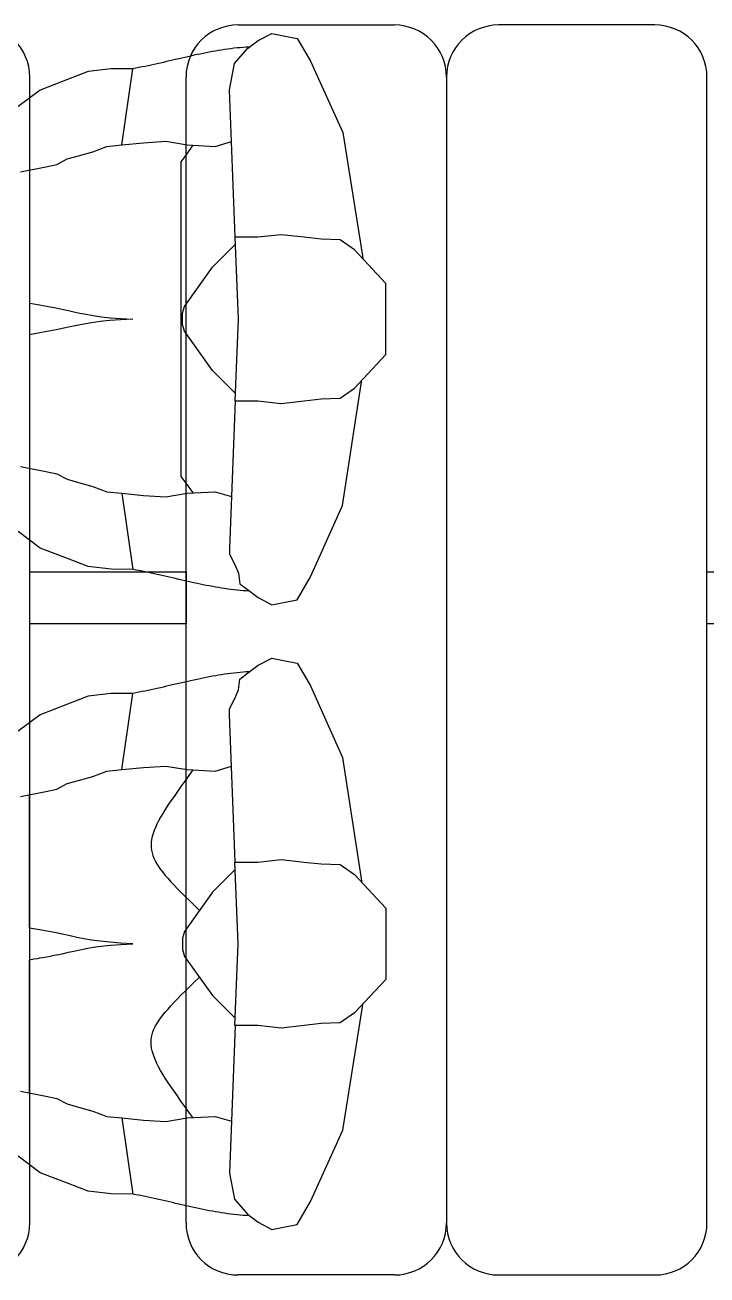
# Model space of a CAD drawing. Header units: millimetres. Extents: x -155 to 94595, y -3153 to 63413.
# Drawn here: x 82254 to 82908, y 42990 to 44190 of the extents above; entities that cross this region are included whole.
import ezdxf

# ---------------------------------------------------------------- set-up
doc = ezdxf.new("R2010")
doc.units = ezdxf.units.MM
doc.layers.add('int', color=185, linetype='Continuous')

msp = doc.modelspace()

# ---------------------------------------------------------------- linework, layer by layer
at = {"layer": 'int'}
for p, q in [((82458.321, 44189.514), (82608.321, 44189.514)), ((82858.321, 44189.514), (82708.321, 44189.514)), ((82467.309, 44166.835), (82477.58, 44174.538)), ((82477.58, 44174.538), (82490.774, 44181.463)), ((82490.774, 44181.463), (82503.536, 44178.91)), ((82503.536, 44178.91), (82515.022, 44176.613)), ((82515.022, 44176.613), (82522.006, 44164.702)), ((82415.935, 44160.4), (82413.001, 44159.75)), ((82418.87, 44161.037), (82415.935, 44160.4)), ((82421.807, 44161.661), (82418.87, 44161.037)), ((82424.745, 44162.27), (82421.807, 44161.661)), ((82427.686, 44162.862), (82424.745, 44162.27)), ((82430.629, 44163.435), (82427.686, 44162.862)), ((82433.574, 44163.986), (82430.629, 44163.435)), ((82436.522, 44164.516), (82433.574, 44163.986)), ((82439.473, 44165.021), (82436.522, 44164.516)), ((82442.427, 44165.5), (82439.473, 44165.021)), ((82445.384, 44165.951), (82442.427, 44165.5)), ((82448.345, 44166.373), (82445.384, 44165.951)), ((82451.31, 44166.763), (82448.345, 44166.373)), ((82454.278, 44167.119), (82451.31, 44166.763)), ((82457.251, 44167.441), (82454.278, 44167.119)), ((82454.895, 44152.513), (82467.309, 44166.835)), ((82460.228, 44167.726), (82457.251, 44167.441)), ((82463.21, 44167.972), (82460.228, 44167.726)), ((82466.197, 44168.177), (82463.21, 44167.972)), ((82469.188, 44168.341), (82466.197, 44168.177)), ((82469.324, 44168.346), (82469.188, 44168.341)), ((82522.006, 44164.702), (82527.688, 44154.759)), ((82360.181, 44148.092), (82357.232, 44147.56)), ((82363.127, 44148.647), (82360.181, 44148.092)), ((82366.071, 44149.222), (82363.127, 44148.647)), ((82369.012, 44149.816), (82366.071, 44149.222)), ((82371.951, 44150.426), (82369.012, 44149.816)), ((82374.888, 44151.052), (82371.951, 44150.426)), ((82377.824, 44151.692), (82374.888, 44151.052)), ((82380.758, 44152.342), (82377.824, 44151.692)), ((82383.691, 44153.003), (82380.758, 44152.342)), ((82386.623, 44153.672), (82383.691, 44153.003)), ((82389.554, 44154.346), (82386.623, 44153.672)), ((82392.485, 44155.025), (82389.554, 44154.346)), ((82395.415, 44155.707), (82392.485, 44155.025)), ((82398.345, 44156.389), (82395.415, 44155.707)), ((82401.275, 44157.071), (82398.345, 44156.389)), ((82404.206, 44157.749), (82401.275, 44157.071)), ((82407.137, 44158.423), (82404.206, 44157.749)), ((82410.068, 44159.091), (82407.137, 44158.423)), ((82413.001, 44159.75), (82410.068, 44159.091)), ((82449.905, 44127.41), (82454.895, 44152.513)), ((82454.895, 44152.513), (82454.895, 44152.513)), ((82527.688, 44154.759), (82558.854, 44086.194)), ((82258.321, 43039.514), (82258.321, 44139.514)), ((82294.53, 44137.109), (82268.267, 44127.008)), ((82314.374, 44144.742), (82294.53, 44137.109)), ((82336.366, 44147.339), (82314.374, 44144.742)), ((82357.232, 44147.56), (82336.366, 44147.339)), ((82346.782, 44074.407), (82357.232, 44147.56)), ((82408.321, 43039.514), (82408.321, 44139.514)), ((82658.321, 44139.514), (82658.321, 43039.514)), ((82658.321, 44139.514), (82658.321, 43039.514)), ((82908.321, 43039.514), (82908.321, 44139.514)), ((82268.267, 44127.008), (82247.22, 44111.172)), ((82455.47, 43985.697), (82449.905, 44127.41)), ((82346.782, 44074.407), (82367.596, 44076.489)), ((82367.596, 44076.489), (82388.821, 44077.851)), ((82388.821, 44077.851), (82409.484, 44074.407)), ((82436.226, 44072.992), (82451.862, 44077.569)), ((82558.854, 44086.194), (82558.854, 44086.194)), ((82558.854, 44086.194), (82577.554, 43967.763)), ((82304.981, 44063.957), (82318.792, 44067.903)), ((82318.792, 44067.903), (82332.465, 44072.976)), ((82332.465, 44072.976), (82346.782, 44074.407)), ((82410.964, 44068.724), (82407.094, 44063.327)), ((82409.484, 44074.407), (82436.226, 44072.992)), ((82414.847, 44074.126), (82410.964, 44068.724)), ((82436.226, 44072.992), (82436.226, 44072.992)), ((82249.47, 44048.675), (82273.63, 44053.507)), ((82273.63, 44053.507), (82284.445, 44055.67)), ((82284.445, 44055.67), (82294.387, 44060.93)), ((82294.387, 44060.93), (82304.981, 44063.957)), ((82407.094, 44063.327), (82403.441, 44058.201)), ((82403.441, 44058.201), (82403.441, 43756.204)), ((82258.084, 44050.398), (82258.084, 43922.516)), ((82477.372, 43985.696), (82455.233, 43985.696)), ((82455.233, 43985.696), (82458.372, 43907.203)), ((82499.624, 43988.143), (82477.372, 43985.696)), ((82521.65, 43985.696), (82499.624, 43988.143)), ((82538.17, 43983.86), (82521.65, 43985.696)), ((82556.16, 43983.17), (82538.17, 43983.86)), ((82569.954, 43973.62), (82556.16, 43983.17)), ((82433.774, 43956.917), (82455.514, 43978.658)), ((82600.217, 43941.358), (82569.954, 43973.62)), ((82406.889, 43919.279), (82433.774, 43956.917)), ((82433.774, 43956.917), (82433.774, 43956.917)), ((82577.554, 43967.763), (82577.98, 43965.064)), ((82600.217, 43907.203), (82600.217, 43941.358)), ((82600.217, 43941.358), (82600.217, 43941.358)), ((82258.084, 43922.516), (82262.403, 43921.765)), ((82262.403, 43921.765), (82265.642, 43921.202)), ((82265.642, 43921.202), (82268.129, 43920.768)), ((82268.129, 43920.768), (82271.023, 43920.256)), ((82271.023, 43920.256), (82274.3, 43919.662)), ((82274.3, 43919.662), (82277.938, 43918.983)), ((82277.938, 43918.983), (82281.913, 43918.215)), ((82281.913, 43918.215), (82286.202, 43917.354)), ((82286.202, 43917.354), (82290.782, 43916.398)), ((82290.782, 43916.398), (82295.631, 43915.342)), ((82295.631, 43915.342), (82300.756, 43914.192)), ((82300.756, 43914.192), (82306.29, 43912.986)), ((82306.29, 43912.986), (82312.396, 43911.77)), ((82312.396, 43911.77), (82319.237, 43910.593)), ((82319.237, 43910.593), (82326.978, 43909.5)), ((82326.978, 43909.5), (82335.782, 43908.54)), ((82335.782, 43908.54), (82345.812, 43907.758)), ((82404.984, 43912.863), (82406.889, 43919.279)), ((82404.984, 43901.869), (82404.984, 43912.863)), ((82404.984, 43912.863), (82404.984, 43912.863)), ((82283.634, 43896.839), (82269.489, 43894.214)), ((82290.938, 43898.328), (82283.634, 43896.839)), ((82297.132, 43899.673), (82290.938, 43898.328)), ((82303.522, 43901.036), (82297.132, 43899.673)), ((82310.309, 43902.374), (82303.522, 43901.036)), ((82317.694, 43903.646), (82310.309, 43902.374)), ((82325.878, 43904.807), (82317.694, 43903.646)), ((82335.062, 43905.816), (82325.878, 43904.807)), ((82345.446, 43906.629), (82335.062, 43905.816)), ((82357.232, 43907.203), (82345.446, 43906.629)), ((82345.812, 43907.758), (82357.232, 43907.203)), ((82406.889, 43895.453), (82404.984, 43901.869)), ((82404.984, 43901.869), (82404.984, 43901.869)), ((82458.372, 43907.203), (82455.233, 43828.709)), ((82600.217, 43873.047), (82600.217, 43907.203)), ((82269.489, 43894.214), (82258.084, 43892.182)), ((82258.084, 43892.182), (82258.084, 43764.008)), ((82433.774, 43857.815), (82406.889, 43895.453)), ((82569.954, 43840.785), (82600.217, 43873.047)), ((82600.217, 43873.047), (82600.217, 43873.047)), ((82455.527, 43836.062), (82433.774, 43857.815)), ((82433.774, 43857.815), (82433.774, 43857.815)), ((82576.689, 43846.871), (82576.889, 43848.178)), ((82556.16, 43831.236), (82569.954, 43840.785)), ((82558.537, 43728.355), (82576.689, 43846.871)), ((82455.47, 43828.709), (82449.905, 43686.995)), ((82455.233, 43828.709), (82477.372, 43828.709)), ((82477.372, 43828.709), (82499.624, 43826.262)), ((82499.624, 43826.262), (82521.65, 43828.709)), ((82521.65, 43828.709), (82538.17, 43830.545)), ((82538.17, 43830.545), (82556.16, 43831.236)), ((82249.47, 43765.73), (82273.63, 43760.898)), ((82273.63, 43760.898), (82284.445, 43758.735)), ((82284.445, 43758.735), (82294.387, 43753.475)), ((82294.387, 43753.475), (82304.981, 43750.448)), ((82403.441, 43756.204), (82407.094, 43751.079)), ((82304.981, 43750.448), (82318.792, 43746.502)), ((82318.792, 43746.502), (82332.465, 43741.43)), ((82332.465, 43741.43), (82346.782, 43739.998)), ((82407.094, 43751.079), (82410.964, 43745.681)), ((82409.484, 43739.998), (82436.226, 43741.413)), ((82410.964, 43745.681), (82414.847, 43740.28)), ((82436.226, 43741.413), (82436.226, 43741.413)), ((82436.226, 43741.413), (82451.847, 43736.841)), ((82346.782, 43739.998), (82367.596, 43737.916)), ((82346.782, 43739.998), (82357.232, 43666.846)), ((82367.596, 43737.916), (82388.821, 43736.554)), ((82388.821, 43736.554), (82409.484, 43739.998)), ((82527.688, 43659.647), (82558.537, 43728.355)), ((82558.537, 43728.355), (82558.537, 43728.355)), ((82268.267, 43687.397), (82247.22, 43703.233)), ((82294.53, 43677.296), (82268.267, 43687.397)), ((82449.905, 43686.995), (82449.942, 43681.596)), ((82449.942, 43681.596), (82449.942, 43681.596)), ((82449.942, 43681.596), (82455.233, 43671.723)), ((82314.374, 43669.664), (82294.53, 43677.296)), ((82336.366, 43667.066), (82314.374, 43669.664)), ((82455.233, 43671.723), (82458.577, 43663.361)), ((82258.321, 43614.514), (82258.321, 43664.514)), ((82258.321, 43664.514), (82408.321, 43664.514)), ((82357.232, 43666.846), (82336.366, 43667.066)), ((82360.181, 43666.313), (82357.232, 43666.846)), ((82363.127, 43665.759), (82360.181, 43666.313)), ((82366.071, 43665.184), (82363.127, 43665.759)), ((82369.012, 43664.59), (82366.071, 43665.184)), ((82371.951, 43663.979), (82369.012, 43664.59)), ((82374.888, 43663.353), (82371.951, 43663.979)), ((82377.824, 43662.714), (82374.888, 43663.353)), ((82380.758, 43662.063), (82377.824, 43662.714)), ((82383.691, 43661.402), (82380.758, 43662.063)), ((82386.623, 43660.734), (82383.691, 43661.402)), ((82389.554, 43660.059), (82386.623, 43660.734)), ((82392.485, 43659.38), (82389.554, 43660.059)), ((82395.415, 43658.699), (82392.485, 43659.38)), ((82398.345, 43658.016), (82395.415, 43658.699)), ((82401.275, 43657.335), (82398.345, 43658.016)), ((82404.206, 43656.656), (82401.275, 43657.335)), ((82407.137, 43655.982), (82404.206, 43656.656)), ((82408.321, 43664.514), (82408.321, 43614.514)), ((82458.577, 43663.361), (82459.979, 43653.068)), ((82522.006, 43649.703), (82527.688, 43659.647)), ((82908.321, 43614.514), (82908.321, 43664.514)), ((82908.321, 43664.514), (83058.321, 43664.514)), ((82410.068, 43655.315), (82407.137, 43655.982)), ((82413.001, 43654.655), (82410.068, 43655.315)), ((82415.935, 43654.006), (82413.001, 43654.655)), ((82418.87, 43653.368), (82415.935, 43654.006)), ((82421.807, 43652.744), (82418.87, 43653.368)), ((82424.745, 43652.135), (82421.807, 43652.744)), ((82427.686, 43651.544), (82424.745, 43652.135)), ((82430.629, 43650.971), (82427.686, 43651.544)), ((82433.574, 43650.419), (82430.629, 43650.971)), ((82436.522, 43649.889), (82433.574, 43650.419)), ((82439.473, 43649.384), (82436.522, 43649.889)), ((82442.427, 43648.905), (82439.473, 43649.384)), ((82445.384, 43648.454), (82442.427, 43648.905)), ((82448.345, 43648.033), (82445.384, 43648.454)), ((82451.31, 43647.643), (82448.345, 43648.033)), ((82454.278, 43647.286), (82451.31, 43647.643)), ((82457.251, 43646.964), (82454.278, 43647.286)), ((82460.228, 43646.68), (82457.251, 43646.964)), ((82459.979, 43653.068), (82467.309, 43647.571)), ((82463.21, 43646.434), (82460.228, 43646.68)), ((82466.197, 43646.228), (82463.21, 43646.434)), ((82469.188, 43646.065), (82466.197, 43646.228)), ((82467.309, 43647.571), (82477.58, 43639.867)), ((82469.324, 43646.059), (82469.188, 43646.065)), ((82515.022, 43637.792), (82522.006, 43649.703)), ((82477.58, 43639.867), (82490.774, 43632.942)), ((82490.774, 43632.942), (82503.536, 43635.495)), ((82503.536, 43635.495), (82515.022, 43637.792)), ((82408.321, 43614.514), (82258.321, 43614.514)), ((83058.321, 43614.514), (82908.321, 43614.514)), ((82467.309, 43567.127), (82477.58, 43574.831)), ((82477.58, 43574.831), (82490.774, 43581.756)), ((82490.774, 43581.756), (82503.536, 43579.203)), ((82503.536, 43579.203), (82515.022, 43576.906)), ((82515.022, 43576.906), (82522.006, 43564.995)), ((82413.001, 43560.043), (82410.068, 43559.384)), ((82415.935, 43560.692), (82413.001, 43560.043)), ((82418.87, 43561.33), (82415.935, 43560.692)), ((82421.807, 43561.954), (82418.87, 43561.33)), ((82424.745, 43562.563), (82421.807, 43561.954)), ((82427.686, 43563.155), (82424.745, 43562.563)), ((82430.629, 43563.727), (82427.686, 43563.155)), ((82433.574, 43564.279), (82430.629, 43563.727)), ((82436.522, 43564.809), (82433.574, 43564.279)), ((82439.473, 43565.314), (82436.522, 43564.809)), ((82442.427, 43565.793), (82439.473, 43565.314)), ((82445.384, 43566.244), (82442.427, 43565.793)), ((82448.345, 43566.665), (82445.384, 43566.244)), ((82451.31, 43567.055), (82448.345, 43566.665)), ((82454.278, 43567.412), (82451.31, 43567.055)), ((82457.251, 43567.734), (82454.278, 43567.412)), ((82460.228, 43568.018), (82457.251, 43567.734)), ((82458.577, 43551.337), (82459.979, 43561.63)), ((82459.979, 43561.63), (82467.309, 43567.127)), ((82463.21, 43568.264), (82460.228, 43568.018)), ((82466.197, 43568.47), (82463.21, 43568.264)), ((82469.188, 43568.634), (82466.197, 43568.47)), ((82469.324, 43568.639), (82469.188, 43568.634)), ((82522.006, 43564.995), (82527.688, 43555.051)), ((82360.181, 43548.385), (82357.232, 43547.852)), ((82363.127, 43548.939), (82360.181, 43548.385)), ((82366.071, 43549.515), (82363.127, 43548.939)), ((82369.012, 43550.108), (82366.071, 43549.515)), ((82371.951, 43550.719), (82369.012, 43550.108)), ((82374.888, 43551.345), (82371.951, 43550.719)), ((82377.824, 43551.984), (82374.888, 43551.345)), ((82380.758, 43552.635), (82377.824, 43551.984)), ((82383.691, 43553.296), (82380.758, 43552.635)), ((82386.623, 43553.964), (82383.691, 43553.296)), ((82389.554, 43554.639), (82386.623, 43553.964)), ((82392.485, 43555.318), (82389.554, 43554.639)), ((82395.415, 43556), (82392.485, 43555.318)), ((82398.345, 43556.682), (82395.415, 43556)), ((82401.275, 43557.363), (82398.345, 43556.682)), ((82404.206, 43558.042), (82401.275, 43557.363)), ((82407.137, 43558.716), (82404.206, 43558.042)), ((82410.068, 43559.384), (82407.137, 43558.716)), ((82455.233, 43542.976), (82458.577, 43551.337)), ((82527.688, 43555.051), (82558.537, 43486.343)), ((82294.53, 43537.402), (82268.267, 43527.301)), ((82314.374, 43545.034), (82294.53, 43537.402)), ((82336.366, 43547.632), (82314.374, 43545.034)), ((82357.232, 43547.852), (82336.366, 43547.632)), ((82346.782, 43474.7), (82357.232, 43547.852)), ((82449.942, 43533.102), (82455.233, 43542.976)), ((82268.267, 43527.301), (82247.22, 43511.465)), ((82449.905, 43527.703), (82449.942, 43533.102)), ((82455.47, 43385.989), (82449.905, 43527.703)), ((82449.942, 43533.102), (82449.942, 43533.102)), ((82346.782, 43474.7), (82367.596, 43476.782)), ((82367.596, 43476.782), (82388.821, 43478.144)), ((82388.821, 43478.144), (82409.484, 43474.7)), ((82436.226, 43473.285), (82451.847, 43477.857)), ((82558.537, 43486.343), (82558.537, 43486.343)), ((82558.537, 43486.343), (82576.689, 43367.827)), ((82294.387, 43461.223), (82304.981, 43464.25)), ((82304.981, 43464.25), (82318.792, 43468.196)), ((82318.792, 43468.196), (82332.465, 43473.269)), ((82332.465, 43473.269), (82346.782, 43474.7)), ((82410.964, 43469.017), (82407.094, 43463.62)), ((82409.484, 43474.7), (82436.226, 43473.285)), ((82414.847, 43474.419), (82410.964, 43469.017)), ((82436.226, 43473.285), (82436.226, 43473.285)), ((82249.47, 43448.968), (82273.63, 43453.8)), ((82273.63, 43453.8), (82284.445, 43455.963)), ((82284.445, 43455.963), (82294.387, 43461.223)), ((82400.003, 43453.626), (82396.784, 43449.003)), ((82403.441, 43458.494), (82400.003, 43453.626)), ((82407.094, 43463.62), (82403.441, 43458.494)), ((82258.084, 43322.516), (82258.084, 43450.691)), ((82390.997, 43440.437), (82388.432, 43436.466)), ((82393.781, 43444.611), (82390.997, 43440.437)), ((82396.784, 43449.003), (82393.781, 43444.611)), ((82383.96, 43429.082), (82382.054, 43425.642)), ((82386.086, 43432.686), (82383.96, 43429.082)), ((82388.432, 43436.466), (82386.086, 43432.686)), ((82377.664, 43416.163), (82376.645, 43413.239)), ((82378.906, 43419.196), (82377.664, 43416.163)), ((82380.369, 43422.351), (82378.906, 43419.196)), ((82382.054, 43425.642), (82380.369, 43422.351)), ((82374.929, 43404.983), (82374.805, 43402.358)), ((82375.277, 43407.663), (82374.929, 43404.983)), ((82375.849, 43410.41), (82375.277, 43407.663)), ((82376.645, 43413.239), (82375.849, 43410.41)), ((82374.805, 43402.358), (82374.907, 43399.774)), ((82374.907, 43399.774), (82375.234, 43397.217)), ((82375.234, 43397.217), (82375.787, 43394.674)), ((82375.787, 43394.674), (82376.567, 43392.131)), ((82376.567, 43392.131), (82377.575, 43389.574)), ((82377.575, 43389.574), (82378.81, 43386.99)), ((82378.81, 43386.99), (82380.274, 43384.365)), ((82380.274, 43384.365), (82381.966, 43381.686)), ((82381.966, 43381.686), (82383.888, 43378.939)), ((82455.233, 43385.989), (82477.372, 43385.989)), ((82458.372, 43307.495), (82455.233, 43385.989)), ((82477.372, 43385.989), (82499.624, 43388.436)), ((82499.624, 43388.436), (82521.65, 43385.989)), ((82521.65, 43385.989), (82538.17, 43384.153)), ((82538.17, 43384.153), (82556.16, 43383.462)), ((82556.16, 43383.462), (82569.954, 43373.913)), ((82383.888, 43378.939), (82386.04, 43376.111)), ((82386.04, 43376.111), (82388.422, 43373.187)), ((82388.422, 43373.187), (82391.036, 43370.155)), ((82391.036, 43370.155), (82393.881, 43367.001)), ((82455.527, 43378.636), (82433.774, 43356.884)), ((82569.954, 43373.913), (82600.217, 43341.651)), ((82393.881, 43367.001), (82396.958, 43363.71)), ((82396.958, 43363.71), (82400.268, 43360.27)), ((82400.268, 43360.27), (82403.811, 43356.668)), ((82403.811, 43356.668), (82407.587, 43352.888)), ((82433.774, 43356.884), (82406.889, 43319.245)), ((82433.774, 43356.884), (82433.774, 43356.884)), ((82576.689, 43367.827), (82576.889, 43366.52)), ((82407.587, 43352.888), (82411.598, 43348.919)), ((82411.598, 43348.919), (82415.844, 43344.745)), ((82415.844, 43344.745), (82421.291, 43339.407)), ((82600.217, 43341.651), (82600.217, 43341.651)), ((82600.217, 43341.651), (82600.217, 43307.495)), ((82269.489, 43320.484), (82258.084, 43322.516)), ((82283.634, 43317.859), (82269.489, 43320.484)), ((82290.938, 43316.37), (82283.634, 43317.859)), ((82297.132, 43315.025), (82290.938, 43316.37)), ((82303.522, 43313.662), (82297.132, 43315.025)), ((82310.309, 43312.324), (82303.522, 43313.662)), ((82317.694, 43311.052), (82310.309, 43312.324)), ((82325.878, 43309.891), (82317.694, 43311.052)), ((82335.062, 43308.882), (82325.878, 43309.891)), ((82345.446, 43308.07), (82335.062, 43308.882)), ((82357.232, 43307.495), (82345.446, 43308.07)), ((82406.889, 43319.245), (82404.984, 43312.829)), ((82404.984, 43312.829), (82404.984, 43301.835)), ((82404.984, 43312.829), (82404.984, 43312.829)), ((82277.938, 43295.715), (82281.913, 43296.483)), ((82281.913, 43296.483), (82286.202, 43297.344)), ((82286.202, 43297.344), (82290.782, 43298.3)), ((82290.782, 43298.3), (82295.631, 43299.356)), ((82295.631, 43299.356), (82300.756, 43300.506)), ((82300.756, 43300.506), (82306.29, 43301.713)), ((82306.29, 43301.713), (82312.396, 43302.928)), ((82312.396, 43302.928), (82319.237, 43304.105)), ((82319.237, 43304.105), (82326.978, 43305.198)), ((82326.978, 43305.198), (82335.782, 43306.158)), ((82335.782, 43306.158), (82345.812, 43306.94)), ((82345.812, 43306.94), (82357.232, 43307.495)), ((82404.984, 43301.835), (82406.889, 43295.42)), ((82404.984, 43301.835), (82404.984, 43301.835)), ((82455.233, 43229.002), (82458.372, 43307.495)), ((82600.217, 43307.495), (82600.217, 43273.34)), ((82258.084, 43292.182), (82262.403, 43292.933)), ((82258.084, 43164.3), (82258.084, 43292.182)), ((82262.403, 43292.933), (82265.642, 43293.497)), ((82265.642, 43293.497), (82268.129, 43293.93)), ((82268.129, 43293.93), (82271.023, 43294.442)), ((82271.023, 43294.442), (82274.3, 43295.036)), ((82274.3, 43295.036), (82277.938, 43295.715)), ((82406.889, 43295.42), (82433.774, 43257.781)), ((82415.844, 43270.246), (82421.154, 43275.449)), ((82600.217, 43273.34), (82569.954, 43241.078)), ((82600.217, 43273.34), (82600.217, 43273.34)), ((82403.811, 43258.323), (82407.587, 43262.103)), ((82407.587, 43262.103), (82411.598, 43266.072)), ((82411.598, 43266.072), (82415.844, 43270.246)), ((82393.881, 43247.99), (82396.958, 43251.281)), ((82396.958, 43251.281), (82400.268, 43254.72)), ((82400.268, 43254.72), (82403.811, 43258.323)), ((82433.774, 43257.781), (82455.514, 43236.04)), ((82433.774, 43257.781), (82433.774, 43257.781)), ((82577.554, 43246.935), (82577.98, 43249.634)), ((82381.966, 43233.305), (82383.888, 43236.052)), ((82383.888, 43236.052), (82386.04, 43238.88)), ((82386.04, 43238.88), (82388.422, 43241.804)), ((82388.422, 43241.804), (82391.036, 43244.836)), ((82391.036, 43244.836), (82393.881, 43247.99)), ((82569.954, 43241.078), (82556.16, 43231.529)), ((82558.854, 43128.505), (82577.554, 43246.935)), ((82376.567, 43222.86), (82377.575, 43225.417)), ((82377.575, 43225.417), (82378.81, 43228.001)), ((82378.81, 43228.001), (82380.274, 43230.626)), ((82380.274, 43230.626), (82381.966, 43233.305)), ((82455.47, 43229.001), (82449.905, 43087.288)), ((82477.372, 43229.002), (82455.233, 43229.002)), ((82499.624, 43226.555), (82477.372, 43229.002)), ((82521.65, 43229.002), (82499.624, 43226.555)), ((82538.17, 43230.838), (82521.65, 43229.002)), ((82556.16, 43231.529), (82538.17, 43230.838)), ((82374.805, 43212.633), (82374.907, 43215.217)), ((82374.929, 43210.008), (82374.805, 43212.633)), ((82374.907, 43215.217), (82375.234, 43217.774)), ((82375.234, 43217.774), (82375.787, 43220.317)), ((82375.787, 43220.317), (82376.567, 43222.86)), ((82375.277, 43207.328), (82374.929, 43210.008)), ((82375.849, 43204.581), (82375.277, 43207.328)), ((82376.645, 43201.752), (82375.849, 43204.581)), ((82377.664, 43198.828), (82376.645, 43201.752)), ((82378.906, 43195.795), (82377.664, 43198.828)), ((82380.369, 43192.64), (82378.906, 43195.795)), ((82382.054, 43189.349), (82380.369, 43192.64)), ((82383.96, 43185.909), (82382.054, 43189.349)), ((82386.086, 43182.305), (82383.96, 43185.909)), ((82388.432, 43178.525), (82386.086, 43182.305)), ((82390.997, 43174.554), (82388.432, 43178.525)), ((82249.47, 43166.023), (82273.63, 43161.191)), ((82393.781, 43170.38), (82390.997, 43174.554)), ((82396.784, 43165.988), (82393.781, 43170.38)), ((82400.003, 43161.365), (82396.784, 43165.988)), ((82273.63, 43161.191), (82284.445, 43159.028)), ((82284.445, 43159.028), (82294.387, 43153.768)), ((82294.387, 43153.768), (82304.981, 43150.741)), ((82403.441, 43156.497), (82400.003, 43161.365)), ((82407.094, 43151.371), (82403.441, 43156.497)), ((82304.981, 43150.741), (82318.792, 43146.795)), ((82318.792, 43146.795), (82332.465, 43141.722)), ((82332.465, 43141.722), (82346.782, 43140.291)), ((82346.782, 43140.291), (82357.232, 43067.139)), ((82346.782, 43140.291), (82367.596, 43138.209)), ((82388.821, 43136.847), (82409.484, 43140.291)), ((82410.964, 43145.974), (82407.094, 43151.371)), ((82409.484, 43140.291), (82436.226, 43141.706)), ((82414.847, 43140.572), (82410.964, 43145.974)), ((82436.226, 43141.706), (82436.226, 43141.706)), ((82436.226, 43141.706), (82451.862, 43137.129)), ((82367.596, 43138.209), (82388.821, 43136.847)), ((82527.688, 43059.939), (82558.854, 43128.505)), ((82558.854, 43128.505), (82558.854, 43128.505)), ((82268.267, 43087.69), (82247.22, 43103.526)), ((82294.53, 43077.589), (82268.267, 43087.69)), ((82449.905, 43087.288), (82454.895, 43062.185)), ((82314.374, 43069.957), (82294.53, 43077.589)), ((82336.366, 43067.359), (82314.374, 43069.957)), ((82357.232, 43067.139), (82336.366, 43067.359)), ((82360.181, 43066.606), (82357.232, 43067.139)), ((82363.127, 43066.052), (82360.181, 43066.606)), ((82366.071, 43065.476), (82363.127, 43066.052)), ((82369.012, 43064.882), (82366.071, 43065.476)), ((82371.951, 43064.272), (82369.012, 43064.882)), ((82374.888, 43063.646), (82371.951, 43064.272)), ((82377.824, 43063.006), (82374.888, 43063.646)), ((82380.758, 43062.356), (82377.824, 43063.006)), ((82383.691, 43061.695), (82380.758, 43062.356)), ((82386.623, 43061.027), (82383.691, 43061.695)), ((82389.554, 43060.352), (82386.623, 43061.027)), ((82392.485, 43059.673), (82389.554, 43060.352)), ((82395.415, 43058.991), (82392.485, 43059.673)), ((82398.345, 43058.309), (82395.415, 43058.991)), ((82401.275, 43057.628), (82398.345, 43058.309)), ((82404.206, 43056.949), (82401.275, 43057.628)), ((82407.137, 43056.275), (82404.206, 43056.949)), ((82410.068, 43055.607), (82407.137, 43056.275)), ((82454.895, 43062.185), (82454.895, 43062.185)), ((82454.895, 43062.185), (82467.309, 43047.864)), ((82522.006, 43049.996), (82527.688, 43059.939)), ((82413.001, 43054.948), (82410.068, 43055.607)), ((82415.935, 43054.299), (82413.001, 43054.948)), ((82418.87, 43053.661), (82415.935, 43054.299)), ((82421.807, 43053.037), (82418.87, 43053.661)), ((82424.745, 43052.428), (82421.807, 43053.037)), ((82427.686, 43051.836), (82424.745, 43052.428)), ((82430.629, 43051.264), (82427.686, 43051.836)), ((82433.574, 43050.712), (82430.629, 43051.264)), ((82436.522, 43050.182), (82433.574, 43050.712)), ((82439.473, 43049.677), (82436.522, 43050.182)), ((82442.427, 43049.198), (82439.473, 43049.677)), ((82445.384, 43048.747), (82442.427, 43049.198)), ((82448.345, 43048.325), (82445.384, 43048.747)), ((82451.31, 43047.936), (82448.345, 43048.325)), ((82454.278, 43047.579), (82451.31, 43047.936)), ((82457.251, 43047.257), (82454.278, 43047.579)), ((82460.228, 43046.972), (82457.251, 43047.257)), ((82463.21, 43046.726), (82460.228, 43046.972)), ((82466.197, 43046.521), (82463.21, 43046.726)), ((82469.188, 43046.357), (82466.197, 43046.521)), ((82467.309, 43047.864), (82477.58, 43040.16)), ((82469.324, 43046.352), (82469.188, 43046.357)), ((82515.022, 43038.085), (82522.006, 43049.996)), ((82477.58, 43040.16), (82490.774, 43033.235)), ((82490.774, 43033.235), (82503.536, 43035.788)), ((82503.536, 43035.788), (82515.022, 43038.085)), ((82608.321, 42989.514), (82458.321, 42989.514)), ((82708.321, 42989.514), (82858.321, 42989.514))]:
    msp.add_line(p, q, dxfattribs=at)
for centre, start, end in [((82208.321, 44139.514), 360, 90), ((82458.321, 44139.514), 90, 180), ((82608.321, 44139.514), 360, 90), ((82708.321, 44139.514), 90, 180), ((82858.321, 44139.514), 0, 90), ((82208.321, 43039.514), 270, 0), ((82458.321, 43039.514), 180, 270), ((82608.321, 43039.514), 270, 0), ((82708.321, 43039.514), 180, 270), ((82858.321, 43039.514), 270, 360)]:
    msp.add_arc(centre, 50, start, end, dxfattribs=at)

doc.saveas('drawing.dxf')
